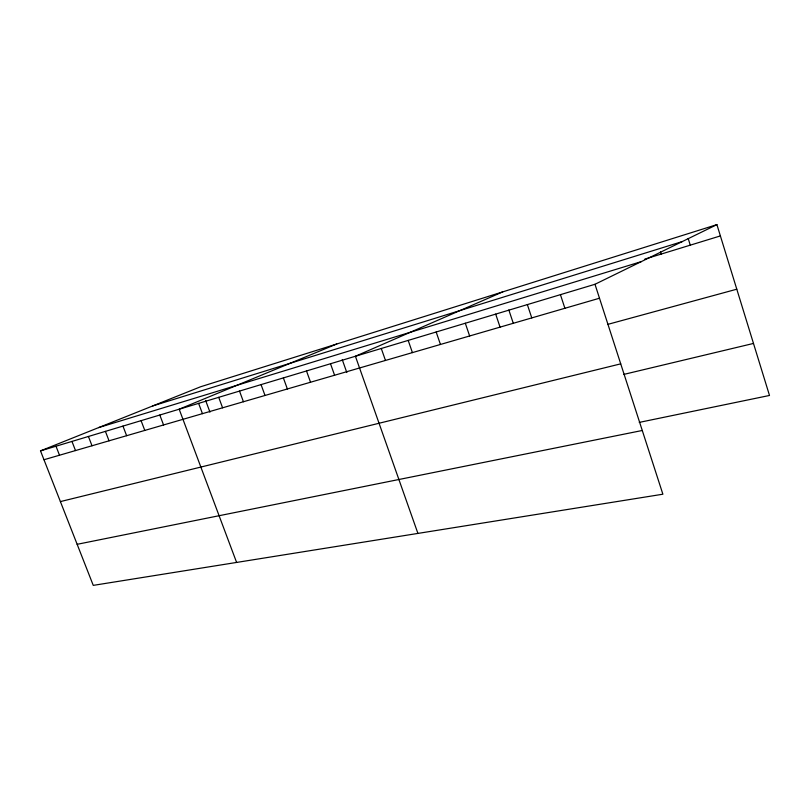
<?xml version="1.0" encoding="UTF-8"?>
<svg xmlns="http://www.w3.org/2000/svg" width="810" height="810" viewBox="0 0 810 810"><rect width="100%" height="100%" fill="white"/><g stroke="black" fill="none" stroke-linecap="round" stroke-linejoin="round"><path stroke-width="1.21" d="M594.986 284.28L662.884 494.211L93.261 585.377L40.5 450.876L594.986 284.28L716.911 224.623L769.5 395.462L639.252 422.395M502.787 291.863L355.408 356.258L417.919 533.415M336.717 344.017L179.172 409.212L236.611 562.434M40.5 450.876L200.546 386.785L716.911 224.623M152.756 405.921L682.303 241.562M644.831 259.099L720.384 235.923M98.597 427.609L641.277 261.63M43.973 459.736L599.491 298.222M607.561 324.445L736.786 289.2M60.396 501.592L620.723 363.852M623.73 374.423L753.482 343.44M77.153 544.31L642.269 430.485M55.991 446.219L59.505 455.22M71.958 441.42L75.502 450.573M88.422 436.479L92.016 445.773M105.421 431.376L109.046 440.812M122.958 426.1L126.633 435.709M141.082 420.653L144.787 430.424M159.813 415.034L163.559 424.966M205.598 400.383L209.962 412.148M198.612 403.37L202.449 413.657M218.72 397.335L222.588 407.805M239.517 391.078L243.435 401.74M261.053 384.608L265.012 395.472M283.368 377.906L287.368 388.972M306.504 370.96L310.544 382.229M330.5 363.751L334.591 375.243M342.266 359.67L346.812 372.509M381.287 348.492L385.469 360.45M408.189 340.402L412.411 352.613M436.175 331.999L440.448 344.463M465.315 323.241L469.638 335.978M495.69 314.118L500.053 327.129M508.832 309.967L513.196 323.008M527.361 304.6L531.775 317.905M560.429 294.668L564.894 308.276M660.514 251.9L661.203 254.077M688.196 238.504L690.272 245.157"/></g></svg>
